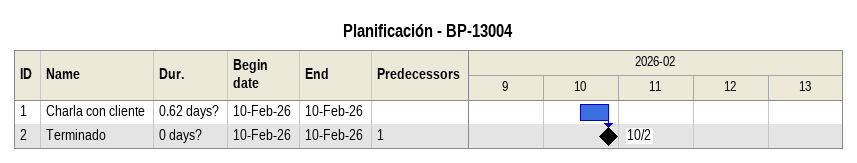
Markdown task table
Planificación - BP-13004

| ID | Task | Duration | Start | Finish | Predecessors |
|---|---|---|---|---|---|
| 1 | Charla con cliente | 0.62d? | 2026-02-10 | 2026-02-10 |  |
| 2 | Terminado | 0d? | 2026-02-10 | 2026-02-10 | 1 |
